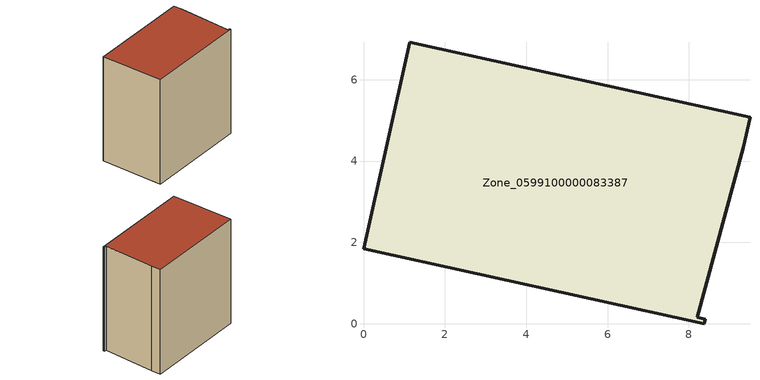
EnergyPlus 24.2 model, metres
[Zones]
Zone_0599100000083387
 floor ground (C_G): 9.5,5.07 9.34,4.33 8.21,0.16 8.4,0.12 8.37,0 0,1.84 1.13,6.92 z0
 wall outside (C_F): 8.21,0.16 9.34,4.33 9.5,5.07 1.13,6.92 0,1.84 8.37,0 8.4,0.12 8.21,0.16 z0:9.01
 roof outside (C_R): 9.34,4.33 9.5,5.07 1.13,6.92 0,1.84 8.37,0 8.4,0.12 8.21,0.16 z9.01
[BUILDING]
Pand.0599100000083387: North Axis=0; Terrain=City; Loads Convergence Tolerance Value=0.04; Temperature Convergence Tolerance Value=0.4; Solar Distribution=FullExterior; Maximum Number of Warmup Days=25; Minimum Number of Warmup Days=1
[Site:Location]
Rotterdam.The.Hague.AP_ZH_NLD Design_Conditions: Latitude=51.96; Longitude=4.45; Time Zone=1; Elevation=-4.5
[SITE:GROUNDTEMPERATURE:BUILDINGSURFACE]
18, 18, 18, 18, 18, 18, 18, 18, 18, 18, 18, 18
[MATERIAL] Thermal Absorptance=0.9; Solar Absorptance=0.7; Visible Absorptance=0.7
Name | Roughness | Thickness | Conductivity | Density | Specific Heat
G.TI.1975-1991 | MediumSmooth | 0.15 | 0.288461 | 540 | 1210
F.TI.1975-1991 | Rough | 0.3 | 0.230769 | 1920 | 840
R.TI.1975-1991 | MediumRough | 0.2 | 0.153846 | 1500 | 1000
[CONSTRUCTION]
C_G: G.TI.1975-1991
C_F: F.TI.1975-1991
C_R: R.TI.1975-1991
[ZONE]
Zone_0599100000083387: Type=1; Multiplier=1; Ceiling Height=Autocalculate; Volume=Autocalculate; Floor Area=autocalculate; Part of Total Floor Area=Yes
[ZONEINFILTRATION:DESIGNFLOWRATE]
Infil_Zone_0599100000083387: Zone or ZoneList or Space or SpaceList=Zone_0599100000083387; Schedule=AlwaysOn; Design Flow Rate Calculation Method=Flow/Area; Flow Rate per Floor Area=0.003; Constant Term Coefficient=1; Temperature Term Coefficient=0; Velocity Term Coefficient=0; Velocity Squared Term Coefficient=0
[HVACTEMPLATE:ZONE:IDEALLOADSAIRSYSTEM]
Zone_0599100000083387: Maximum Heating Supply Air Temperature=50; Minimum Cooling Supply Air Temperature=13; Maximum Heating Supply Air Humidity Ratio=0.0156; Minimum Cooling Supply Air Humidity Ratio=0.0077; Heating Limit=NoLimit; Cooling Limit=NoLimit; Dehumidification Control Type=ConstantSensibleHeatRatio; Cooling Sensible Heat Ratio=0.7; Dehumidification Setpoint=60; Humidification Control Type=None; Humidification Setpoint=30; Outdoor Air Method=None; Outdoor Air Flow Rate per Person=0.00944; Outdoor Air Flow Rate per Zone Floor Area=0; Outdoor Air Flow Rate per Zone=0; Demand Controlled Ventilation Type=None; Outdoor Air Economizer Type=NoEconomizer; Heat Recovery Type=None; Sensible Heat Recovery Effectiveness=0.7; Latent Heat Recovery Effectiveness=0.65
[ZONECONTROL:THERMOSTAT]
ThermostatControl_Zone_0599100000083387: Zone or ZoneList=Zone_0599100000083387; Control Type Schedule=DualSetpointControlType; Control 1=Thermostat_Zone_0599100000083387; Temperature Difference Between Cutout And Setpoint=0
[THERMOSTATSETPOINT:DUALSETPOINT]
Thermostat_Zone_0599100000083387: Heating Setpoint Temperature Schedule=HeatingSetpoint_Zone_0599100000083387; Cooling Setpoint Temperature Schedule=CoolingSetpoint_Zone_0599100000083387
[SCHEDULE:COMPACT]
HeatingSetpoint_Zone_0599100000083387: Through: 12/31, For: AllDays, Until: 24:00, 21
CoolingSetpoint_Zone_0599100000083387: Through: 12/31, For: AllDays, Until: 24:00, 24
DualSetpointControlType: Through: 12/31, For: AllDays, Until: 24:00, 4
AlwaysOn: Through: 12/31, For: AllDays, Until: 24:00, 1
